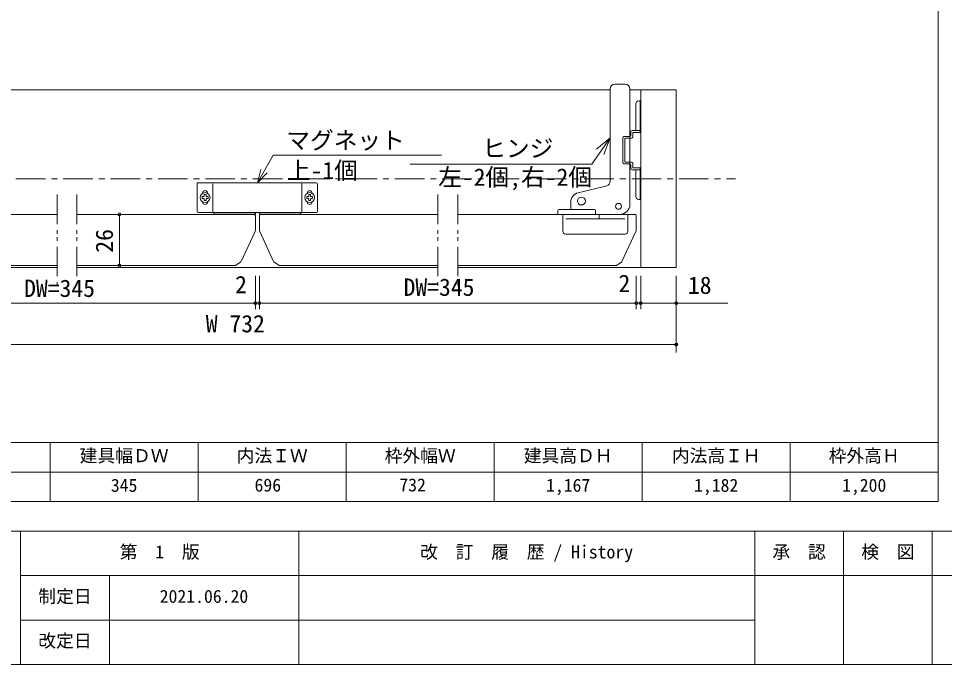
# Model space of a CAD drawing. Units: millimetres on the paper, enlarged 10 times, with parts at other scales. Extents: x -2058 to 1892, y -400 to 2383.
# Drawn here: x -1261 to 303, y -400 to 691 of the extents above; entities that cross this region are included whole.
import ezdxf
from ezdxf.enums import TextEntityAlignment as Align

# ---------------------------------------------------------------- set-up
doc = ezdxf.new("R2010")
doc.units = ezdxf.units.MM
doc.header["$LTSCALE"] = 10
doc.header["$PDMODE"] = 32
doc.header["$PDSIZE"] = 5
for name, pattern in [('CHAIN1', [8, 5, -1, 1, -1]), ('DOUBLE_CHAIN1', [8.8, 5, -1, 0.6, -0.6, 0.6, -1]), ('USER9', [18, 9, -9])]:
    doc.linetypes.add(name, pattern=pattern)
for name, color, linetype, lineweight in [('0-0_0', 7, 'Continuous', 18), ('1-0_H-SYM', 7, 'Continuous', 18), ('2-0_NOTE$005', 7, 'Continuous', 18)]:
    doc.layers.add(name, color=color, linetype=linetype, lineweight=lineweight)
doc.styles.add('ＭＳ ゴシック', font='')
doc.styles.get('ＭＳ ゴシック').set_extended_font_data('MS Gothic')

msp = doc.modelspace()

# ---------------------------------------------------------------- linework, layer by layer
at = {"layer": '0-0_0'}
for p, q in [((292.04, 2332.81), (292.04, -124.69)), ((-2007.96, -24.69), (292.04, -24.69)), ((-1207.96, -24.69), (-1207.96, -124.69)), ((-957.96, -24.69), (-957.96, -124.69)), ((-707.96, -24.69), (-707.96, -124.69)), ((-457.96, -24.69), (-457.96, -124.69)), ((-207.96, -24.69), (-207.96, -124.69)), ((42.04, -24.69), (42.04, -124.69)), ((-2007.96, -74.69), (292.04, -74.69)), ((-2007.96, -124.69), (292.04, -124.69)), ((-2057.96, -174.69), (1892.04, -174.69)), ((-1257.96, -174.69), (-1257.96, -399.69)), ((-787.96, -174.69), (-787.96, -399.69)), ((-17.96, -174.69), (-17.96, -399.69)), ((132.04, -174.69), (132.04, -399.69)), ((282.04, -174.69), (282.04, -399.69)), ((1892.04, -249.69), (-1257.96, -249.69)), ((-1107.96, -249.69), (-1107.96, -399.69)), ((-17.96, -324.69), (-1257.96, -324.69)), ((1892.04, -399.69), (-2057.96, -399.69))]:
    msp.add_line(p, q, dxfattribs=at)
msp.add_lwpolyline([(-2007.96, 2332.81), (-2007.96, -124.69), (292.04, -124.69)], dxfattribs=at)
at = {"layer": '1-0_H-SYM'}
for p, q in [((-784.63, 413.78), (-959.63, 413.78)), ((-959.63, 365.44), (-959.63, 413.78)), ((-932.96, 365.44), (-932.96, 412.11)), ((-757.96, 413.78), (-784.63, 413.78)), ((-757.96, 413.78), (-784.63, 413.78)), ((-782.96, 365.44), (-782.96, 412.11)), ((-756.29, 365.44), (-756.29, 412.11)), ((-950.46, 396.28), (-950.46, 395.99)), ((-947.96, 391.28), (-947.96, 393.78)), ((-947.96, 393.78), (-944.63, 393.78)), ((-944.63, 391.28), (-944.63, 393.78)), ((-942.13, 396.28), (-942.13, 395.99)), ((-773.79, 396.28), (-773.79, 395.99)), ((-771.29, 391.28), (-771.29, 393.78)), ((-771.29, 393.78), (-767.96, 393.78)), ((-767.96, 391.28), (-767.96, 393.78)), ((-765.46, 396.28), (-765.46, 395.99)), ((-948.79, 390.44), (-951.29, 390.44)), ((-951.29, 390.44), (-951.29, 387.11)), ((-948.79, 387.11), (-951.29, 387.11)), ((-950.46, 381.56), (-950.46, 381.28)), ((-947.96, 386.28), (-947.96, 383.78)), ((-947.96, 383.78), (-944.63, 383.78)), ((-944.63, 386.28), (-944.63, 383.78)), ((-943.79, 390.44), (-941.29, 390.44)), ((-943.79, 387.11), (-941.29, 387.11)), ((-942.13, 381.56), (-942.13, 381.28)), ((-941.29, 390.44), (-941.29, 387.11)), ((-772.13, 390.44), (-774.63, 390.44)), ((-774.63, 390.44), (-774.63, 387.11)), ((-772.13, 387.11), (-774.63, 387.11)), ((-773.79, 381.56), (-773.79, 381.28)), ((-771.29, 386.28), (-771.29, 383.78)), ((-771.29, 383.78), (-767.96, 383.78)), ((-767.96, 386.28), (-767.96, 383.78)), ((-767.13, 390.44), (-764.63, 390.44)), ((-767.13, 387.11), (-764.63, 387.11)), ((-765.46, 381.56), (-765.46, 381.28)), ((-764.63, 390.44), (-764.63, 387.11)), ((-957.96, 363.78), (-931.29, 363.78)), ((-931.29, 361.28), (-931.29, 363.78)), ((-784.63, 363.78), (-931.29, 363.78)), ((-930.79, 363.11), (-931.13, 363.78)), ((-861.79, 363.11), (-930.79, 363.11)), ((-862.13, 360.44), (-930.46, 360.44)), ((-929.63, 363.11), (-929.63, 363.78)), ((-862.96, 363.11), (-862.96, 363.78)), ((-861.79, 363.11), (-861.46, 363.78)), ((-861.29, 361.28), (-861.29, 363.78)), ((-854.63, 361.28), (-854.63, 363.78)), ((-854.13, 363.11), (-854.46, 363.78)), ((-854.13, 363.11), (-785.13, 363.11)), ((-853.79, 360.44), (-785.46, 360.44)), ((-852.96, 363.11), (-852.96, 363.78)), ((-786.29, 363.11), (-786.29, 363.78)), ((-785.13, 363.11), (-784.79, 363.78)), ((-784.63, 361.28), (-784.63, 363.78)), ((-757.96, 363.78), (-784.63, 363.78))]:
    msp.add_line(p, q, dxfattribs=at)
for centre in [(-946.29, 388.78), (-769.63, 388.78)]:
    msp.add_circle(centre, 8.33, dxfattribs=at)
for centre, radius, start, end in [((-784.63, 412.11), 1.67, 0, 90), ((-784.63, 412.11), 1.67, 0, 90), ((-757.96, 412.11), 1.67, 0, 90), ((-757.96, 412.11), 1.67, 0, 90), ((-946.29, 396.28), 4.17, 0, 180), ((-948.79, 391.28), 0.833, 270, 0), ((-943.79, 391.28), 0.833, 180, 270), ((-769.63, 396.28), 4.17, 0, 180), ((-772.13, 391.28), 0.833, 270, 0), ((-767.13, 391.28), 0.833, 180, 270), ((-946.29, 381.28), 4.17, 180, 0), ((-948.79, 386.28), 0.833, 0, 90), ((-943.79, 386.28), 0.833, 90, 180), ((-769.63, 381.28), 4.17, 180, 0), ((-772.13, 386.28), 0.833, 0, 90), ((-767.13, 386.28), 0.833, 90, 180), ((-957.96, 365.44), 1.67, 180, 270), ((-931.29, 365.44), 1.67, 180, 270), ((-930.46, 361.28), 0.833, 180, 270), ((-863.96, 357.78), 2.67, 0, 90), ((-862.13, 361.28), 0.833, 270, 0), ((-851.96, 357.78), 2.67, 90, 180), ((-853.79, 361.28), 0.833, 180, 270), ((-785.46, 361.28), 0.833, 270, 0), ((-784.63, 365.44), 1.67, 270, 0), ((-757.96, 365.44), 1.67, 270, 0)]:
    msp.add_arc(centre, radius, start, end, dxfattribs=at)
at = {"layer": '2-0_NOTE$005'}
for p, q in [((-237.13, 580.44), (-253.79, 580.44)), ((-1452.96, 570.44), (-262.13, 570.44)), ((-262.13, 572.11), (-262.13, 416.45)), ((-228.79, 572.11), (-228.79, 377.11)), ((-228.79, 570.44), (-211.29, 570.44)), ((-210.46, 270.44), (-210.46, 570.44)), ((-213.79, 552.11), (-210.46, 552.11)), ((-211.29, 552.11), (-211.29, 498.78)), ((-210.46, 552.11), (-210.46, 498.78)), ((-218.79, 547.11), (-218.79, 502.11)), ((-225.46, 502.11), (-210.46, 502.11)), ((-227.13, 488.78), (-236.79, 488.78)), ((-227.13, 493.78), (-227.13, 500.44)), ((-210.46, 498.78), (-223.79, 498.78)), ((-223.79, 492.11), (-223.79, 498.78)), ((-227.13, 448.78), (-236.79, 448.78)), ((-227.13, 443.78), (-227.13, 437.11)), ((-223.79, 445.44), (-223.79, 438.78)), ((-210.46, 438.78), (-223.79, 438.78)), ((-211.29, 438.78), (-211.29, 385.44)), ((-210.46, 438.78), (-210.46, 385.44)), ((-225.46, 435.44), (-210.46, 435.44)), ((-218.79, 390.44), (-218.79, 435.44)), ((-316.05, 396.86), (-267.83, 408.54)), ((-328.79, 380.66), (-328.79, 368.78)), ((-213.79, 385.44), (-210.46, 385.44)), ((-1495.29, 360.44), (-1196.29, 360.44)), ((-1162.96, 360.44), (-863.96, 360.44)), ((-851.96, 360.44), (-552.96, 360.44)), ((-220.63, 360.44), (-519.63, 360.44)), ((-350.46, 367.11), (-350.46, 360.44)), ((-245.46, 360.44), (-350.46, 360.44)), ((-348.79, 368.78), (-288.79, 368.78)), ((-342.13, 332.11), (-342.13, 360.44)), ((-246.29, 360.44), (-329.63, 360.44)), ((-287.13, 367.11), (-287.13, 360.44)), ((-280.46, 360.44), (-280.46, 352.78)), ((-232.13, 332.11), (-232.13, 360.44)), ((-861.29, 333.77), (-861.29, 357.78)), ((-854.63, 333.77), (-854.63, 357.78)), ((-237.13, 352.78), (-337.13, 352.78)), ((-217.96, 333.77), (-217.96, 357.78)), ((-885.43, 280.69), (-861.86, 331.24)), ((-830.49, 280.69), (-854.07, 331.24)), ((-242.1, 280.69), (-218.52, 331.24)), ((-237.13, 327.11), (-337.13, 327.11)), ((-1507.96, 270.44), (-1196.29, 270.44)), ((-1464.45, 273.78), (-1196.29, 273.78)), ((-1162.96, 273.78), (-894.8, 273.78)), ((-1162.96, 270.44), (-552.96, 270.44)), ((-894.8, 273.96), (-885.76, 280.29)), ((-821.12, 273.96), (-830.16, 280.29)), ((-821.12, 273.78), (-552.96, 273.78)), ((-251.47, 273.78), (-519.63, 273.78)), ((-519.63, 270.44), (-207.13, 270.44)), ((-251.47, 273.96), (-242.43, 280.29))]:
    msp.add_line(p, q, dxfattribs=at)
at = {"layer": '2-0_NOTE$005', "color": 4}
for p, q in [((-262.13, 489.71), (-293.29, 445.21)), ((-262.13, 489.71), (-285.36, 470.21)), ((-262.13, 489.71), (-272.5, 461.2)), ((-857.96, 413.78), (-831.09, 460.32)), ((-831.09, 460.32), (-547.08, 460.32)), ((-293.29, 445.21), (-600.16, 445.21)), ((-857.96, 413.78), (-851.92, 436.31)), ((-857.96, 413.78), (-841.46, 430.27)), ((-1090.88, 273.78), (-1090.88, 360.44)), ((-861.29, 256.41), (-861.29, 200.44)), ((-854.63, 256.41), (-854.63, 200.44)), ((-217.96, 256.41), (-217.96, 200.44)), ((-210.46, 256.41), (-210.46, 200.44)), ((-210.46, 253.78), (-210.46, 200.44)), ((-150.46, 256.41), (-150.46, 200.44)), ((-150.46, 243.78), (-150.46, 127.11)), ((-1497.96, 210.44), (-861.29, 210.44)), ((-861.29, 210.44), (-886.29, 210.44)), ((-861.29, 210.44), (-854.63, 210.44)), ((-854.63, 210.44), (-217.96, 210.44)), ((-854.63, 210.44), (-829.63, 210.44)), ((-217.96, 210.44), (-242.96, 210.44)), ((-210.46, 210.44), (-217.96, 210.44)), ((-150.46, 210.44), (-210.46, 210.44)), ((-210.46, 210.44), (-63.19, 210.44)), ((-1564.63, 140.44), (-151.29, 140.44)), ((-1564.63, 140.44), (-150.46, 140.44))]:
    msp.add_line(p, q, dxfattribs=at)
at = {"layer": '2-0_NOTE$005', "linetype": 'USER9'}
for p, q in [((-240.46, 447.94), (-240.46, 489.61)), ((-237.96, 492.11), (-228.79, 492.11)), ((-237.13, 449.11), (-237.13, 488.44)), ((-237.96, 445.44), (-228.79, 445.44))]:
    msp.add_line(p, q, dxfattribs=at)
at = {"layer": '2-0_NOTE$005', "color": 4, "linetype": 'CHAIN1'}
msp.add_line((-1665.75, 420.44), (-50.17, 420.44), dxfattribs=at)
at = {"layer": '2-0_NOTE$005', "linetype": 'DOUBLE_CHAIN1'}
for p, q in [((-1196.29, 393.78), (-1196.29, 240.44)), ((-1162.96, 393.78), (-1162.96, 240.44)), ((-552.96, 393.78), (-552.96, 240.44)), ((-519.63, 393.78), (-519.63, 240.44))]:
    msp.add_line(p, q, dxfattribs=at)
at = {"layer": '2-0_NOTE$005'}
msp.add_lwpolyline([(-210.46, 570.44), (-150.46, 570.44), (-150.46, 270.44), (-207.13, 270.44)], dxfattribs=at)
for centre, radius in [((-310.69, 382.88), 6.67), ((-247.97, 373.92), 5)]:
    msp.add_circle(centre, radius, dxfattribs=at)
for centre, radius, start, end in [((-253.79, 572.11), 8.33, 90, 180), ((-237.13, 572.11), 8.33, 0, 90), ((-213.79, 547.11), 5, 90, 180), ((-225.46, 500.44), 1.67, 90, 180), ((-228.79, 493.78), 1.67, 270, 0), ((-227.13, 492.11), 3.33, 270, 0), ((-228.79, 443.78), 1.67, 0, 90), ((-227.13, 445.44), 3.33, 0, 90), ((-225.46, 437.11), 1.67, 180, 270), ((-270.46, 416.45), 8.33, 288.43495, 0), ((-312.13, 380.66), 16.67, 103.61549, 180), ((-245.46, 377.11), 16.67, 270, 0), ((-213.79, 390.44), 5, 180, 270), ((-863.96, 357.78), 2.67, 0, 90), ((-851.96, 357.78), 2.67, 90, 180), ((-348.79, 367.11), 1.67, 90, 180), ((-288.79, 367.11), 1.67, 0, 90), ((-220.63, 357.78), 2.67, 0, 90), ((-867.29, 333.77), 6, 335, 0), ((-848.63, 333.77), 6, 180, 205), ((-337.13, 332.11), 5, 180, 270), ((-337.13, 332.11), 5, 180, 270), ((-237.13, 332.11), 5, 270, 0), ((-237.13, 332.11), 5, 270, 0), ((-223.96, 333.77), 6, 335, 0)]:
    msp.add_arc(centre, radius, start, end, dxfattribs=at)
at = {"layer": '2-0_NOTE$005', "linetype": 'USER9'}
for centre, radius, start, end in [((-237.96, 489.61), 2.5, 90, 180), ((-236.79, 488.44), 0.333, 90, 180), ((-237.96, 447.94), 2.5, 180, 270), ((-236.79, 449.11), 0.333, 180, 270)]:
    msp.add_arc(centre, radius, start, end, dxfattribs=at)
at = {"layer": '2-0_NOTE$005', "color": 4}
for p in [(-1090.88, 360.44), (-1090.88, 273.78), (-861.29, 210.44), (-854.63, 210.44), (-217.96, 210.44), (-210.46, 210.44), (-150.46, 210.44), (-150.46, 140.44)]:
    msp.add_point(p, dxfattribs=at)

# ---------------------------------------------------------------- texts
at = {"layer": '0-0_0', "style": 'ＭＳ ゴシック'}
for s, p in [('建具幅ＤＷ', (-1157.96, -64.69)), ('内法ＩＷ', (-892.96, -64.69)), ('枠外幅Ｗ', (-642.96, -64.69)), ('建具高ＤＨ', (-407.96, -64.69)), ('内法高ＩＨ', (-157.96, -64.69)), ('枠外高Ｈ', (107.04, -64.69)), ('345', (-1105.46, -114.69)), ('696', (-862.75, -114.37)), ('732', (-618.21, -114.01)), ('1,167', (-370.46, -114.69)), ('1,182', (-120.46, -114.69)), ('1,200', (129.54, -114.69)), ('第\u30001\u3000版', (-1090.46, -227.19)), ('改\u3000訂\u3000履\u3000歴 / History', (-582.96, -227.19)), ('承\u3000認', (12.04, -227.19)), ('検\u3000図', (162.04, -227.19)), ('制定日', (-1227.96, -302.19)), ('2021.06.20', (-1022.96, -302.19)), ('改定日', (-1227.96, -377.19))]:
    msp.add_text(s, height=21.99, dxfattribs=at).set_placement(p, align=Align.BOTTOM_LEFT)
at = {"layer": '2-0_NOTE$005', "style": 'ＭＳ ゴシック'}
for s, p in [('マグネット', (-809.04, 462.17)), ('ヒンジ', (-478.08, 448.43)), ('上-1個', (-808.12, 411.08)), ('左-2個,右-2個', (-552.57, 399.86)), ('DW=345', (-1251.95, 212.15)), ('2', (-895.55, 218.37)), ('DW=345', (-611.07, 213.98)), ('2', (-248.05, 220.4)), ('18', (-130.74, 217.27)), ('W 732', (-945.05, 152.37))]:
    msp.add_text(s, height=29.33, dxfattribs=at).set_placement(p, align=Align.BOTTOM_LEFT)
msp.add_text('26', height=29.33, rotation=90, dxfattribs=at).set_placement((-1093.05, 295.68), align=Align.BOTTOM_LEFT)

doc.saveas('drawing.dxf')
